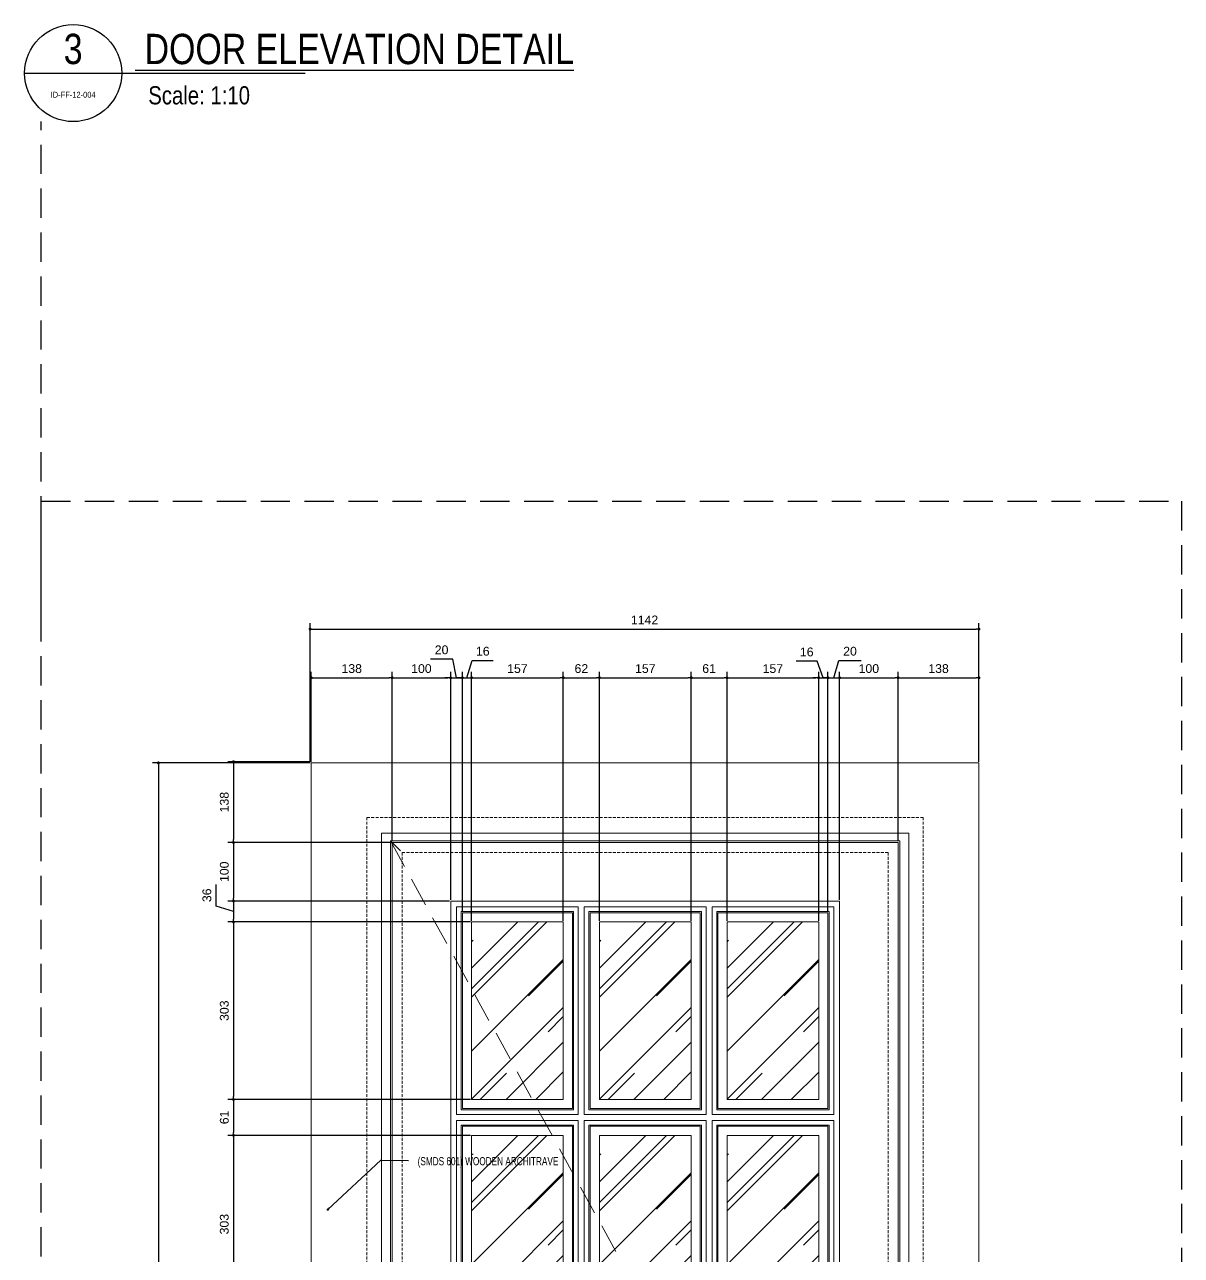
# Model space of a CAD drawing. Header units: inches. Extents: x 258415 to 640093, y 441672 to 945769.
# Drawn here: x 343271 to 345246, y 461643 to 463744 of the extents above; entities that cross this region are included whole.
import ezdxf
from ezdxf.enums import TextEntityAlignment as Align

# ---------------------------------------------------------------- set-up
doc = ezdxf.new("R2010")
doc.units = ezdxf.units.IN
doc.header["$MEASUREMENT"] = 0
doc.linetypes.add('$0$DASHED', pattern=[0.75, 0.5, -0.25])
doc.linetypes.add('HIDDEN', pattern=[0.375, 0.25, -0.125])
for name, color, linetype in [('CQ SPOT DETAIL DIMENSION', 9, 'Continuous'), ('CQ spot detail elevation', 1, 'Continuous'), ('CQ SPOT DETAILS', 40, 'Continuous'), ('CQ text label', 3, 'Continuous')]:
    doc.layers.add(name, color=color, linetype=linetype)
doc.layers.add('CQ Wood', color=30, linetype='Continuous', lineweight=0)
doc.layers.add('Glass', color=4, linetype='Continuous', lineweight=0)
doc.styles.add('ARIAL', font='arial.ttf')
doc.styles.add('DIM 50', font='romans.shx', dxfattribs={"width": 0.75, "height": 100})
doc.styles.get("Standard").update_dxf_attribs({"font": 'arial.ttf'})
doc.dimstyles.new('chester 10', dxfattribs={"dimscale": 0.1, "dimtxt": 150, "dimasz": 50, "dimexe": 100, "dimexo": 20, "dimgap": 80, "dimtad": 1, "dimdec": 0, "dimzin": 0, "dimdsep": 46, "dimtxsty": 'Standard', "dimblk": 'DOT', "dimcen": 100, "dimclrd": 1, "dimclre": 1, "dimclrt": 3, "dimadec": 0, "dimazin": 0, "dimtfac": 1, "dimtdec": 0, "dimtofl": 0, "dimtmove": 0, "dimatfit": 3, "dimfxl": 1, "dimtolj": 1, "dimtzin": 0, "dimlwd": -1, "dimarcsym": 0})
doc.dimstyles.get("Standard").update_dxf_attribs({"dimtxt": 0.18, "dimasz": 0.18, "dimexe": 0.18, "dimexo": 0.0625, "dimgap": 0.09, "dimtad": 0, "dimtih": 1, "dimtoh": 1, "dimdec": 4, "dimzin": 0, "dimdsep": 46, "dimtxsty": 'Standard', "dimcen": 0.09, "dimadec": 0, "dimazin": 0, "dimtfac": 1, "dimtdec": 4, "dimtofl": 0, "dimtmove": 0, "dimatfit": 3, "dimfxl": 1, "dimtolj": 1, "dimtzin": 0, "dimarcsym": 0})

# ---------------------------------------------------------------- blocks, each defined once
blk = doc.blocks.new('FF12 french door elev')
at = {"layer": 'Glass', "lineweight": 0}
h = blk.add_hatch(dxfattribs=at)
h.set_pattern_fill('AR-RROOF', color=256, scale=100, angle=45)
h.set_pattern_definition([(45, (-436.16, 0), (84.852814, 226.27417), [1500, -200, 500, -100]), (45, (-377.47, 129.4), (-164.75588, 23.334524), [300, -33, 600, -75]), (45, (-460.91, 95.46), (320.319372, 415.0716806), [800, -140, 400, -100])])
h.paths.add_polyline_path([(343066.6, 462197.7), (343066.6, 461894.5), (342910, 461894.5), (342910, 462197.7)])
h = blk.add_hatch(dxfattribs=at)
h.set_pattern_fill('AR-RROOF', color=256, scale=100, angle=45)
h.set_pattern_definition([(45, (-217.84, -3e-06), (84.852814, 226.27417), [1500, -200, 500, -100]), (45, (-159.15, 129.4), (-164.75588, 23.334524), [300, -33, 600, -75]), (45, (-242.59, 95.46), (320.319372, 415.0716806), [800, -140, 400, -100])])
h.paths.add_polyline_path([(343284.9, 462197.7), (343284.9, 461894.5), (343128.3, 461894.5), (343128.3, 462197.7)])
h = blk.add_hatch(dxfattribs=at)
h.set_pattern_fill('AR-RROOF', color=256, scale=100, angle=45)
h.paths.add_polyline_path([(343502.7, 462197.7), (343502.7, 461894.5), (343346.1, 461894.5), (343346.1, 462197.7)])
h = blk.add_hatch(dxfattribs=at)
h.set_pattern_fill('AR-RROOF', color=256, scale=100, angle=45)
h.set_pattern_definition([(45, (-436.16, -364.5), (84.852814, 226.27417), [1500, -200, 500, -100]), (45, (-377.47, -235.1), (-164.75588, 23.334524), [300, -33, 600, -75]), (45, (-460.91, -269.04), (320.319372, 415.0716806), [800, -140, 400, -100])])
h.paths.add_polyline_path([(343066.6, 461833.2), (343066.6, 461530), (342910, 461530), (342910, 461833.2)])
h = blk.add_hatch(dxfattribs=at)
h.set_pattern_fill('AR-RROOF', color=256, scale=100, angle=45)
h.set_pattern_definition([(45, (-217.84, -364.5), (84.852814, 226.27417), [1500, -200, 500, -100]), (45, (-159.15, -235.1), (-164.75588, 23.334524), [300, -33, 600, -75]), (45, (-242.59, -269.04), (320.319372, 415.0716806), [800, -140, 400, -100])])
h.paths.add_polyline_path([(343284.9, 461833.2), (343284.9, 461530), (343128.3, 461530), (343128.3, 461833.2)])
h = blk.add_hatch(dxfattribs=at)
h.set_pattern_fill('AR-RROOF', color=256, scale=100, angle=45)
h.set_pattern_definition([(45, (0, -364.5), (84.852814, 226.27417), [1500, -200, 500, -100]), (45, (58.69, -235.1), (-164.75588, 23.334524), [300, -33, 600, -75]), (45, (-24.75, -269.04), (320.319372, 415.0716806), [800, -140, 400, -100])])
h.paths.add_polyline_path([(343502.7, 461833.2), (343502.7, 461530), (343346.1, 461530), (343346.1, 461833.2)])
at = {"layer": 'CQ SPOT DETAIL DIMENSION'}
blk.add_line((342771.3, 462336.3, 0), (342788.6, 462319.1, 0), dxfattribs=at)
at = {"layer": 'CQ Wood', "color": 32, "elevation": 0}
for points in [[(342636.3, 459723.8), (342636.3, 462469.2), (343776.3, 462469.2), (343776.3, 459723.8)], [(342756.3, 459723.8), (342756.3, 462349.2), (343656.3, 462349.2), (343656.3, 459723.8)], [(343641.3, 459723.8), (343641.3, 462336.3), (342771.3, 462336.3), (342771.3, 459723.8)], [(343206.3, 461868.8), (343102.2, 461868.8), (343102.2, 462223.3), (343206.3, 462223.3)], [(343206.3, 461876.8), (343110.2, 461876.8), (343110.2, 462215.3), (343206.3, 462215.3)], [(343206.3, 461878.8), (343112.2, 461878.8), (343112.2, 462213.3), (343206.3, 462213.3)], [(343206.3, 461868.8), (343310.5, 461868.8), (343310.5, 462223.3), (343206.3, 462223.3)], [(343206.3, 461876.8), (343302.5, 461876.8), (343302.5, 462215.3), (343206.3, 462215.3)], [(343206.3, 461878.8), (343300.5, 461878.8), (343300.5, 462213.3), (343206.3, 462213.3)], [(343206.3, 461504.3), (343102.2, 461504.3), (343102.2, 461858.8), (343206.3, 461858.8)], [(343206.3, 461512.3), (343110.2, 461512.3), (343110.2, 461850.8), (343206.3, 461850.8)], [(343206.3, 461514.3), (343112.2, 461514.3), (343112.2, 461848.8), (343206.3, 461848.8)], [(343206.3, 461504.3), (343310.5, 461504.3), (343310.5, 461858.8), (343206.3, 461858.8)], [(343206.3, 461512.3), (343302.5, 461512.3), (343302.5, 461850.8), (343206.3, 461850.8)], [(343206.3, 461514.3), (343300.5, 461514.3), (343300.5, 461848.8), (343206.3, 461848.8)]]:
    blk.add_lwpolyline(points, dxfattribs=at)
at = {"layer": 'CQ Wood', "color": 134, "linetype": '$0$DASHED', "ltscale": 10, "elevation": 0}
for points in [[(342731.3, 459723.8), (342731.3, 462376.3), (343681.3, 462376.3), (343681.3, 459723.8)], [(342791.3, 459723.8), (342791.3, 462316.3), (343621.3, 462316.3), (343621.3, 459723.8)]]:
    blk.add_lwpolyline(points, dxfattribs=at)
at = {"layer": 'CQ Wood', "color": 134, "linetype": 'HIDDEN', "ltscale": 200, "elevation": 0}
blk.add_lwpolyline([(342771.3, 462336.3), (343641.3, 460751.1), (342771.3, 459736.3)], dxfattribs=at)
at = {"layer": 'CQ Wood', "color": 32, "elevation": 0}
for points in [[(342774.3, 459736.3), (343638.3, 459736.3), (343638.3, 462333.3), (342774.3, 462333.3)], [(342874.3, 460036.3), (343538.3, 460036.3), (343538.3, 462233.3), (342874.3, 462233.3)], [(343092.2, 462223.3), (342884.3, 462223.3), (342884.3, 461868.8), (343092.2, 461868.8)], [(343084.2, 462215.3), (342892.3, 462215.3), (342892.3, 461876.8), (343084.2, 461876.8)], [(343082.2, 462213.3), (342894.3, 462213.3), (342894.3, 461878.8), (343082.2, 461878.8)], [(343320.5, 462223.3), (343528.3, 462223.3), (343528.3, 461868.8), (343320.5, 461868.8)], [(343328.5, 462215.3), (343520.3, 462215.3), (343520.3, 461876.8), (343328.5, 461876.8)], [(343330.5, 462213.3), (343518.3, 462213.3), (343518.3, 461878.8), (343330.5, 461878.8)], [(343092.2, 461858.8), (342884.3, 461858.8), (342884.3, 461504.3), (343092.2, 461504.3)], [(343084.2, 461850.8), (342892.3, 461850.8), (342892.3, 461512.3), (343084.2, 461512.3)], [(343082.2, 461848.8), (342894.3, 461848.8), (342894.3, 461514.3), (343082.2, 461514.3)], [(343320.5, 461858.8), (343528.3, 461858.8), (343528.3, 461504.3), (343320.5, 461504.3)], [(343328.5, 461850.8), (343520.3, 461850.8), (343520.3, 461512.3), (343328.5, 461512.3)], [(343330.5, 461848.8), (343518.3, 461848.8), (343518.3, 461514.3), (343330.5, 461514.3)]]:
    blk.add_lwpolyline(points, close=True, dxfattribs=at)
at = {"layer": 'Glass', "lineweight": 0, "elevation": 0}
for points in [[(342910, 462197.7), (343066.6, 462197.7), (343066.6, 461894.5), (342910, 461894.5)], [(343128.3, 462197.7), (343284.9, 462197.7), (343284.9, 461894.5), (343128.3, 461894.5)], [(343346.1, 462197.7), (343502.7, 462197.7), (343502.7, 461894.5), (343346.1, 461894.5)], [(342910, 461833.2), (343066.6, 461833.2), (343066.6, 461530), (342910, 461530)], [(343128.3, 461833.2), (343284.9, 461833.2), (343284.9, 461530), (343128.3, 461530)], [(343346.1, 461833.2), (343502.7, 461833.2), (343502.7, 461530), (343346.1, 461530)]]:
    blk.add_lwpolyline(points, close=True, dxfattribs=at)
blk = doc.blocks.new('dwgtit')
at = {"linetype": 'Continuous', "ltscale": 2}
blk.add_line((-8, 0), (38.23, 0), dxfattribs=at)
blk.add_circle((0, 0), 8, dxfattribs=at)
at = {"linetype": 'Continuous', "ltscale": 2, "style": 'ARIAL', "width": 0.8}
for tag, height, p in [('DTN0', 5, (0, 3.99)), ('DTRFNO', 3, (0, -3.56))]:
    blk.add_attdef(tag, text='', height=height, dxfattribs=at).set_placement(p, align=Align.MIDDLE_CENTER)
for tag, p, height in [('DTNL1', (19.8, 1.48), 5), ('DTNL2', (20.36, -5.16), 3), ('DTSC', (63.36, -5.21), 3)]:
    blk.add_attdef(tag, p, '', height=height, dxfattribs=at)
blk = doc.blocks.new('_Dot')
at = {"color": 0, "linetype": 'ByBlock', "lineweight": -2}
blk.add_line((-0.5, 0), (-1, 0), dxfattribs=at)
at = {"color": 0, "linetype": 'ByBlock', "const_width": 0.5}
blk.add_lwpolyline([(-0.25, 0, 1), (0.25, 0, 1)], format="xyb", close=True, dxfattribs=at)
blk = doc.blocks.new('*D1285')
at = {"layer": 'CQ SPOT DETAILS', "color": 1, "lineweight": -2, "transparency": 16777216}
for p, q in [((343760.5, 462485.6), (343760.5, 462639)), ((343898.5, 462351.7), (343898.5, 462639))]:
    blk.add_line(p, q, dxfattribs=at)
at = {"layer": 'CQ SPOT DETAILS', "color": 1, "transparency": 16777216}
blk.add_line((343765.5, 462629), (343893.5, 462629), dxfattribs=at)
at = {"layer": 'Defpoints', "color": 0, "transparency": 16777216}
for p in [(343898.5, 462629), (343760.5, 462483.6, 0), (343898.5, 462349.7)]:
    blk.add_point(p, dxfattribs=at)
at = {"layer": 'CQ SPOT DETAILS', "color": 1, "transparency": 16777216, "xscale": 5, "yscale": 5, "zscale": 5, "rotation": 180}
blk.add_blockref('_Dot', (343760.5, 462629), dxfattribs=at)
at = {"layer": 'CQ SPOT DETAILS', "color": 1, "transparency": 16777216, "xscale": 5, "yscale": 5, "zscale": 5}
blk.add_blockref('_Dot', (343898.5, 462629), dxfattribs=at)
at = {"layer": 'CQ SPOT DETAILS', "color": 3, "transparency": 16777216, "insert": (343829.5, 462644.6), "char_height": 15, "attachment_point": 5}
blk.add_mtext('\\A1;138', dxfattribs=at)
blk = doc.blocks.new('*D1286')
at = {"layer": 'CQ SPOT DETAILS', "color": 1, "lineweight": -2, "transparency": 16777216}
for p, q in [((343898.5, 462349.7), (343898.5, 462639)), ((343998.5, 462249.7), (343998.5, 462639))]:
    blk.add_line(p, q, dxfattribs=at)
at = {"layer": 'CQ SPOT DETAILS', "color": 1, "transparency": 16777216}
blk.add_line((343903.5, 462629), (343993.5, 462629), dxfattribs=at)
at = {"layer": 'Defpoints', "color": 0, "transparency": 16777216}
for p in [(343998.5, 462629), (343898.5, 462347.7, 0), (343998.5, 462247.7, 0)]:
    blk.add_point(p, dxfattribs=at)
at = {"layer": 'CQ SPOT DETAILS', "color": 1, "transparency": 16777216, "xscale": 5, "yscale": 5, "zscale": 5, "rotation": 180}
blk.add_blockref('_Dot', (343898.5, 462629), dxfattribs=at)
at = {"layer": 'CQ SPOT DETAILS', "color": 1, "transparency": 16777216, "xscale": 5, "yscale": 5, "zscale": 5}
blk.add_blockref('_Dot', (343998.5, 462629), dxfattribs=at)
at = {"layer": 'CQ SPOT DETAILS', "color": 3, "transparency": 16777216, "insert": (343948.5, 462644.6), "char_height": 15, "attachment_point": 5}
blk.add_mtext('\\A1;100', dxfattribs=at)
blk = doc.blocks.new('*D1287')
at = {"layer": 'CQ SPOT DETAILS', "color": 1, "transparency": 16777216}
for p, q in [((344001.9, 462660.9), (343964.2, 462660.9)), ((344008.5, 462629), (344001.9, 462660.9)), ((343993.5, 462629), (343988.5, 462629)), ((343998.5, 462629), (344018.5, 462629)), ((344023.5, 462629), (344028.5, 462629))]:
    blk.add_line(p, q, dxfattribs=at)
at = {"layer": 'CQ SPOT DETAILS', "color": 1, "lineweight": -2, "transparency": 16777216}
for p, q in [((343998.5, 462249.7), (343998.5, 462639)), ((344018.5, 462229.7), (344018.5, 462639))]:
    blk.add_line(p, q, dxfattribs=at)
at = {"layer": 'Defpoints', "color": 0, "transparency": 16777216}
for p in [(344018.5, 462629), (343998.5, 462247.7, 0), (344018.5, 462227.7, 0)]:
    blk.add_point(p, dxfattribs=at)
at = {"layer": 'CQ SPOT DETAILS', "color": 1, "transparency": 16777216, "xscale": 5, "yscale": 5, "zscale": 5}
blk.add_blockref('_Dot', (343998.5, 462629), dxfattribs=at)
at = {"layer": 'CQ SPOT DETAILS', "color": 1, "transparency": 16777216, "xscale": 5, "yscale": 5, "zscale": 5, "rotation": 180}
blk.add_blockref('_Dot', (344018.5, 462629), dxfattribs=at)
at = {"layer": 'CQ SPOT DETAILS', "color": 3, "transparency": 16777216, "insert": (343983, 462676.6), "char_height": 15, "attachment_point": 5}
blk.add_mtext('\\A1;20', dxfattribs=at)
blk = doc.blocks.new('*D1288')
at = {"layer": 'CQ SPOT DETAILS', "color": 1, "transparency": 16777216}
for p, q in [((344026.3, 462629), (344035.2, 462658.6)), ((344035.2, 462658.6), (344071.3, 462658.6)), ((344013.5, 462629), (344008.5, 462629)), ((344018.5, 462629), (344034.1, 462629)), ((344039.1, 462629), (344044.1, 462629))]:
    blk.add_line(p, q, dxfattribs=at)
at = {"layer": 'CQ SPOT DETAILS', "color": 1, "lineweight": -2, "transparency": 16777216}
for p, q in [((344018.5, 462229.7), (344018.5, 462639)), ((344034.1, 462214), (344034.1, 462639))]:
    blk.add_line(p, q, dxfattribs=at)
at = {"layer": 'Defpoints', "color": 0, "transparency": 16777216}
for p in [(344034.1, 462629), (344018.5, 462227.7, 0), (344034.1, 462212, 0)]:
    blk.add_point(p, dxfattribs=at)
at = {"layer": 'CQ SPOT DETAILS', "color": 1, "transparency": 16777216, "xscale": 5, "yscale": 5, "zscale": 5}
blk.add_blockref('_Dot', (344018.5, 462629), dxfattribs=at)
at = {"layer": 'CQ SPOT DETAILS', "color": 1, "transparency": 16777216, "xscale": 5, "yscale": 5, "zscale": 5, "rotation": 180}
blk.add_blockref('_Dot', (344034.1, 462629), dxfattribs=at)
at = {"layer": 'CQ SPOT DETAILS', "color": 3, "transparency": 16777216, "insert": (344053.3, 462674.3), "char_height": 15, "attachment_point": 5}
blk.add_mtext('\\A1;16', dxfattribs=at)
blk = doc.blocks.new('*D1289')
at = {"layer": 'CQ SPOT DETAILS', "color": 1, "lineweight": -2, "transparency": 16777216}
for p, q in [((344034.1, 462214), (344034.1, 462639)), ((344190.7, 462214), (344190.7, 462639))]:
    blk.add_line(p, q, dxfattribs=at)
at = {"layer": 'CQ SPOT DETAILS', "color": 1, "transparency": 16777216}
blk.add_line((344039.1, 462629), (344185.7, 462629), dxfattribs=at)
at = {"layer": 'Defpoints', "color": 0, "transparency": 16777216}
for p in [(344190.7, 462629), (344034.1, 462212, 0), (344190.7, 462212, 0)]:
    blk.add_point(p, dxfattribs=at)
at = {"layer": 'CQ SPOT DETAILS', "color": 1, "transparency": 16777216, "xscale": 5, "yscale": 5, "zscale": 5, "rotation": 180}
blk.add_blockref('_Dot', (344034.1, 462629), dxfattribs=at)
at = {"layer": 'CQ SPOT DETAILS', "color": 1, "transparency": 16777216, "xscale": 5, "yscale": 5, "zscale": 5}
blk.add_blockref('_Dot', (344190.7, 462629), dxfattribs=at)
at = {"layer": 'CQ SPOT DETAILS', "color": 3, "transparency": 16777216, "insert": (344112.4, 462644.6), "char_height": 15, "attachment_point": 5}
blk.add_mtext('\\A1;157', dxfattribs=at)
blk = doc.blocks.new('*D1290')
at = {"layer": 'CQ SPOT DETAILS', "color": 1, "lineweight": -2, "transparency": 16777216}
for p, q in [((344190.7, 462216), (344190.7, 462639)), ((344252.5, 462214), (344252.5, 462639))]:
    blk.add_line(p, q, dxfattribs=at)
at = {"layer": 'CQ SPOT DETAILS', "color": 1, "transparency": 16777216}
blk.add_line((344195.7, 462629), (344247.5, 462629), dxfattribs=at)
at = {"layer": 'Defpoints', "color": 0, "transparency": 16777216}
for p in [(344252.5, 462629), (344190.7, 462214), (344252.5, 462212, 0)]:
    blk.add_point(p, dxfattribs=at)
at = {"layer": 'CQ SPOT DETAILS', "color": 1, "transparency": 16777216, "xscale": 5, "yscale": 5, "zscale": 5, "rotation": 180}
blk.add_blockref('_Dot', (344190.7, 462629), dxfattribs=at)
at = {"layer": 'CQ SPOT DETAILS', "color": 1, "transparency": 16777216, "xscale": 5, "yscale": 5, "zscale": 5}
blk.add_blockref('_Dot', (344252.5, 462629), dxfattribs=at)
at = {"layer": 'CQ SPOT DETAILS', "color": 3, "transparency": 16777216, "insert": (344221.6, 462644.6), "char_height": 15, "attachment_point": 5}
blk.add_mtext('\\A1;62', dxfattribs=at)
blk = doc.blocks.new('*D1291')
at = {"layer": 'CQ SPOT DETAILS', "color": 1, "lineweight": -2, "transparency": 16777216}
for p, q in [((344252.5, 462214), (344252.5, 462639)), ((344409.1, 462214), (344409.1, 462639))]:
    blk.add_line(p, q, dxfattribs=at)
at = {"layer": 'CQ SPOT DETAILS', "color": 1, "transparency": 16777216}
blk.add_line((344257.5, 462629), (344404.1, 462629), dxfattribs=at)
at = {"layer": 'Defpoints', "color": 0, "transparency": 16777216}
for p in [(344409.1, 462629), (344252.5, 462212, 0), (344409.1, 462212, 0)]:
    blk.add_point(p, dxfattribs=at)
at = {"layer": 'CQ SPOT DETAILS', "color": 1, "transparency": 16777216, "xscale": 5, "yscale": 5, "zscale": 5, "rotation": 180}
blk.add_blockref('_Dot', (344252.5, 462629), dxfattribs=at)
at = {"layer": 'CQ SPOT DETAILS', "color": 1, "transparency": 16777216, "xscale": 5, "yscale": 5, "zscale": 5}
blk.add_blockref('_Dot', (344409.1, 462629), dxfattribs=at)
at = {"layer": 'CQ SPOT DETAILS', "color": 3, "transparency": 16777216, "insert": (344330.8, 462644.6), "char_height": 15, "attachment_point": 5}
blk.add_mtext('\\A1;157', dxfattribs=at)
blk = doc.blocks.new('*D1292')
at = {"layer": 'CQ SPOT DETAILS', "color": 1, "lineweight": -2, "transparency": 16777216}
for p, q in [((344409.1, 462216), (344409.1, 462639)), ((344470.3, 462216), (344470.3, 462639))]:
    blk.add_line(p, q, dxfattribs=at)
at = {"layer": 'CQ SPOT DETAILS', "color": 1, "transparency": 16777216}
blk.add_line((344414.1, 462629), (344465.3, 462629), dxfattribs=at)
at = {"layer": 'Defpoints', "color": 0, "transparency": 16777216}
for p in [(344470.3, 462629), (344409.1, 462214), (344470.3, 462214)]:
    blk.add_point(p, dxfattribs=at)
at = {"layer": 'CQ SPOT DETAILS', "color": 1, "transparency": 16777216, "xscale": 5, "yscale": 5, "zscale": 5, "rotation": 180}
blk.add_blockref('_Dot', (344409.1, 462629), dxfattribs=at)
at = {"layer": 'CQ SPOT DETAILS', "color": 1, "transparency": 16777216, "xscale": 5, "yscale": 5, "zscale": 5}
blk.add_blockref('_Dot', (344470.3, 462629), dxfattribs=at)
at = {"layer": 'CQ SPOT DETAILS', "color": 3, "transparency": 16777216, "insert": (344439.7, 462644.6), "char_height": 15, "attachment_point": 5}
blk.add_mtext('\\A1;61', dxfattribs=at)
blk = doc.blocks.new('*D1293')
at = {"layer": 'CQ SPOT DETAILS', "color": 1, "lineweight": -2, "transparency": 16777216}
for p, q in [((344470.3, 462214), (344470.3, 462639)), ((344626.9, 462214), (344626.9, 462639))]:
    blk.add_line(p, q, dxfattribs=at)
at = {"layer": 'CQ SPOT DETAILS', "color": 1, "transparency": 16777216}
blk.add_line((344475.3, 462629), (344621.9, 462629), dxfattribs=at)
at = {"layer": 'Defpoints', "color": 0, "transparency": 16777216}
for p in [(344626.9, 462629), (344470.3, 462212, 0), (344626.9, 462212, 0)]:
    blk.add_point(p, dxfattribs=at)
at = {"layer": 'CQ SPOT DETAILS', "color": 1, "transparency": 16777216, "xscale": 5, "yscale": 5, "zscale": 5, "rotation": 180}
blk.add_blockref('_Dot', (344470.3, 462629), dxfattribs=at)
at = {"layer": 'CQ SPOT DETAILS', "color": 1, "transparency": 16777216, "xscale": 5, "yscale": 5, "zscale": 5}
blk.add_blockref('_Dot', (344626.9, 462629), dxfattribs=at)
at = {"layer": 'CQ SPOT DETAILS', "color": 3, "transparency": 16777216, "insert": (344548.6, 462644.6), "char_height": 15, "attachment_point": 5}
blk.add_mtext('\\A1;157', dxfattribs=at)
blk = doc.blocks.new('*D1294')
at = {"layer": 'CQ SPOT DETAILS', "color": 1, "transparency": 16777216}
for p, q in [((344624.4, 462657.3), (344588.4, 462657.3)), ((344634.7, 462629), (344624.4, 462657.3)), ((344621.9, 462629), (344616.9, 462629)), ((344626.9, 462629), (344642.5, 462629)), ((344647.5, 462629), (344652.5, 462629))]:
    blk.add_line(p, q, dxfattribs=at)
at = {"layer": 'CQ SPOT DETAILS', "color": 1, "lineweight": -2, "transparency": 16777216}
for p, q in [((344626.9, 462214), (344626.9, 462639)), ((344642.5, 462229.7), (344642.5, 462639))]:
    blk.add_line(p, q, dxfattribs=at)
at = {"layer": 'Defpoints', "color": 0, "transparency": 16777216}
for p in [(344642.5, 462629), (344642.5, 462227.7, 0), (344626.9, 462212, 0)]:
    blk.add_point(p, dxfattribs=at)
at = {"layer": 'CQ SPOT DETAILS', "color": 1, "transparency": 16777216, "xscale": 5, "yscale": 5, "zscale": 5}
blk.add_blockref('_Dot', (344626.9, 462629), dxfattribs=at)
at = {"layer": 'CQ SPOT DETAILS', "color": 1, "transparency": 16777216, "xscale": 5, "yscale": 5, "zscale": 5, "rotation": 180}
blk.add_blockref('_Dot', (344642.5, 462629), dxfattribs=at)
at = {"layer": 'CQ SPOT DETAILS', "color": 3, "transparency": 16777216, "insert": (344606.4, 462673), "char_height": 15, "attachment_point": 5}
blk.add_mtext('\\A1;16', dxfattribs=at)
blk = doc.blocks.new('*D1295')
at = {"layer": 'CQ SPOT DETAILS', "color": 1, "transparency": 16777216}
for p, q in [((344652.5, 462629), (344661.4, 462658.6)), ((344661.4, 462658.6), (344699.1, 462658.6)), ((344637.5, 462629), (344632.5, 462629)), ((344642.5, 462629), (344662.5, 462629)), ((344667.5, 462629), (344672.5, 462629))]:
    blk.add_line(p, q, dxfattribs=at)
at = {"layer": 'CQ SPOT DETAILS', "color": 1, "lineweight": -2, "transparency": 16777216}
for p, q in [((344642.5, 462229.7), (344642.5, 462639)), ((344662.5, 462249.7), (344662.5, 462639))]:
    blk.add_line(p, q, dxfattribs=at)
at = {"layer": 'Defpoints', "color": 0, "transparency": 16777216}
for p in [(344662.5, 462629), (344662.5, 462247.7, 0), (344642.5, 462227.7, 0)]:
    blk.add_point(p, dxfattribs=at)
at = {"layer": 'CQ SPOT DETAILS', "color": 1, "transparency": 16777216, "xscale": 5, "yscale": 5, "zscale": 5}
blk.add_blockref('_Dot', (344642.5, 462629), dxfattribs=at)
at = {"layer": 'CQ SPOT DETAILS', "color": 1, "transparency": 16777216, "xscale": 5, "yscale": 5, "zscale": 5, "rotation": 180}
blk.add_blockref('_Dot', (344662.5, 462629), dxfattribs=at)
at = {"layer": 'CQ SPOT DETAILS', "color": 3, "transparency": 16777216, "insert": (344680.3, 462674.3), "char_height": 15, "attachment_point": 5}
blk.add_mtext('\\A1;20', dxfattribs=at)
blk = doc.blocks.new('*D1296')
at = {"layer": 'CQ SPOT DETAILS', "color": 1, "lineweight": -2, "transparency": 16777216}
for p, q in [((344662.5, 462249.7), (344662.5, 462639)), ((344762.5, 462349.7), (344762.5, 462639))]:
    blk.add_line(p, q, dxfattribs=at)
at = {"layer": 'CQ SPOT DETAILS', "color": 1, "transparency": 16777216}
blk.add_line((344667.5, 462629), (344757.5, 462629), dxfattribs=at)
at = {"layer": 'Defpoints', "color": 0, "transparency": 16777216}
for p in [(344762.5, 462629), (344762.5, 462347.7, 0), (344662.5, 462247.7, 0)]:
    blk.add_point(p, dxfattribs=at)
at = {"layer": 'CQ SPOT DETAILS', "color": 1, "transparency": 16777216, "xscale": 5, "yscale": 5, "zscale": 5, "rotation": 180}
blk.add_blockref('_Dot', (344662.5, 462629), dxfattribs=at)
at = {"layer": 'CQ SPOT DETAILS', "color": 1, "transparency": 16777216, "xscale": 5, "yscale": 5, "zscale": 5}
blk.add_blockref('_Dot', (344762.5, 462629), dxfattribs=at)
at = {"layer": 'CQ SPOT DETAILS', "color": 3, "transparency": 16777216, "insert": (344712.5, 462644.6), "char_height": 15, "attachment_point": 5}
blk.add_mtext('\\A1;100', dxfattribs=at)
blk = doc.blocks.new('*D1297')
at = {"layer": 'CQ SPOT DETAILS', "color": 1, "lineweight": -2, "transparency": 16777216}
for p, q in [((344762.5, 462349.7), (344762.5, 462639)), ((344900.5, 462485.6), (344900.5, 462639))]:
    blk.add_line(p, q, dxfattribs=at)
at = {"layer": 'CQ SPOT DETAILS', "color": 1, "transparency": 16777216}
blk.add_line((344767.5, 462629), (344895.5, 462629), dxfattribs=at)
at = {"layer": 'Defpoints', "color": 0, "transparency": 16777216}
for p in [(344900.5, 462629), (344900.5, 462483.6, 0), (344762.5, 462347.7, 0)]:
    blk.add_point(p, dxfattribs=at)
at = {"layer": 'CQ SPOT DETAILS', "color": 1, "transparency": 16777216, "xscale": 5, "yscale": 5, "zscale": 5, "rotation": 180}
blk.add_blockref('_Dot', (344762.5, 462629), dxfattribs=at)
at = {"layer": 'CQ SPOT DETAILS', "color": 1, "transparency": 16777216, "xscale": 5, "yscale": 5, "zscale": 5}
blk.add_blockref('_Dot', (344900.5, 462629), dxfattribs=at)
at = {"layer": 'CQ SPOT DETAILS', "color": 3, "transparency": 16777216, "insert": (344831.5, 462644.6), "char_height": 15, "attachment_point": 5}
blk.add_mtext('\\A1;138', dxfattribs=at)
blk = doc.blocks.new('*D1298')
at = {"layer": 'CQ SPOT DETAILS', "color": 1, "lineweight": -2, "transparency": 16777216}
for p, q in [((343758.5, 462485.6), (343617.7, 462485.6)), ((343896.5, 462347.7), (343617.7, 462347.7))]:
    blk.add_line(p, q, dxfattribs=at)
at = {"layer": 'CQ SPOT DETAILS', "color": 1, "transparency": 16777216}
blk.add_line((343627.7, 462480.6), (343627.7, 462352.7), dxfattribs=at)
at = {"layer": 'Defpoints', "color": 0, "transparency": 16777216}
for p in [(343760.5, 462485.6), (343627.7, 462347.7), (343898.5, 462347.7, 0)]:
    blk.add_point(p, dxfattribs=at)
at = {"layer": 'CQ SPOT DETAILS', "color": 1, "transparency": 16777216, "xscale": 5, "yscale": 5, "zscale": 5}
for p, rotation in [((343627.7, 462485.6), 90), ((343627.7, 462347.7), 270)]:
    blk.add_blockref('_Dot', p, dxfattribs=dict(at, rotation=rotation))
at = {"layer": 'CQ SPOT DETAILS', "color": 3, "transparency": 16777216, "insert": (343612, 462416.6), "char_height": 15, "attachment_point": 5, "rotation": 90}
blk.add_mtext('\\A1;138', dxfattribs=at)
blk = doc.blocks.new('*D1299')
at = {"layer": 'CQ SPOT DETAILS', "color": 1, "lineweight": -2, "transparency": 16777216}
for p, q in [((343896.5, 462347.7), (343617.7, 462347.7)), ((343996.5, 462247.7), (343617.7, 462247.7))]:
    blk.add_line(p, q, dxfattribs=at)
at = {"layer": 'CQ SPOT DETAILS', "color": 1, "transparency": 16777216}
blk.add_line((343627.7, 462342.7), (343627.7, 462252.7), dxfattribs=at)
at = {"layer": 'Defpoints', "color": 0, "transparency": 16777216}
for p in [(343898.5, 462347.7, 0), (343627.7, 462247.7), (343998.5, 462247.7, 0)]:
    blk.add_point(p, dxfattribs=at)
at = {"layer": 'CQ SPOT DETAILS', "color": 1, "transparency": 16777216, "xscale": 5, "yscale": 5, "zscale": 5}
for p, rotation in [((343627.7, 462347.7), 90), ((343627.7, 462247.7), 270)]:
    blk.add_blockref('_Dot', p, dxfattribs=dict(at, rotation=rotation))
at = {"layer": 'CQ SPOT DETAILS', "color": 3, "transparency": 16777216, "insert": (343612, 462297.7), "char_height": 15, "attachment_point": 5, "rotation": 90}
blk.add_mtext('\\A1;100', dxfattribs=at)
blk = doc.blocks.new('*D1300')
at = {"layer": 'CQ SPOT DETAILS', "color": 1, "transparency": 16777216}
for p, q in [((343598, 462238.8), (343598, 462276.2)), ((343627.7, 462229.9), (343598, 462238.8)), ((343627.7, 462242.7), (343627.7, 462217))]:
    blk.add_line(p, q, dxfattribs=at)
at = {"layer": 'CQ SPOT DETAILS', "color": 1, "lineweight": -2, "transparency": 16777216}
for p, q in [((343996.5, 462247.7), (343617.7, 462247.7)), ((344032.1, 462212), (343617.7, 462212))]:
    blk.add_line(p, q, dxfattribs=at)
at = {"layer": 'Defpoints', "color": 0, "transparency": 16777216}
for p in [(343998.5, 462247.7, 0), (343627.7, 462212), (344034.1, 462212, 0)]:
    blk.add_point(p, dxfattribs=at)
at = {"layer": 'CQ SPOT DETAILS', "color": 1, "transparency": 16777216, "xscale": 5, "yscale": 5, "zscale": 5}
for p, rotation in [((343627.7, 462247.7), 90), ((343627.7, 462212), 270)]:
    blk.add_blockref('_Dot', p, dxfattribs=dict(at, rotation=rotation))
at = {"layer": 'CQ SPOT DETAILS', "color": 3, "transparency": 16777216, "insert": (343582.3, 462257.5), "char_height": 15, "attachment_point": 5, "rotation": 90}
blk.add_mtext('\\A1;36', dxfattribs=at)
blk = doc.blocks.new('*D1301')
at = {"layer": 'CQ SPOT DETAILS', "color": 1, "lineweight": -2, "transparency": 16777216}
for p, q in [((344032.1, 462212), (343617.7, 462212)), ((344032.1, 461908.8), (343617.7, 461908.8))]:
    blk.add_line(p, q, dxfattribs=at)
at = {"layer": 'CQ SPOT DETAILS', "color": 1, "transparency": 16777216}
blk.add_line((343627.7, 462207), (343627.7, 461913.8), dxfattribs=at)
at = {"layer": 'Defpoints', "color": 0, "transparency": 16777216}
for p in [(344034.1, 462212, 0), (343627.7, 461908.8), (344034.1, 461908.8, 0)]:
    blk.add_point(p, dxfattribs=at)
at = {"layer": 'CQ SPOT DETAILS', "color": 1, "transparency": 16777216, "xscale": 5, "yscale": 5, "zscale": 5}
for p, rotation in [((343627.7, 462212), 90), ((343627.7, 461908.8), 270)]:
    blk.add_blockref('_Dot', p, dxfattribs=dict(at, rotation=rotation))
at = {"layer": 'CQ SPOT DETAILS', "color": 3, "transparency": 16777216, "insert": (343612, 462060.4), "char_height": 15, "attachment_point": 5, "rotation": 90}
blk.add_mtext('\\A1;303', dxfattribs=at)
blk = doc.blocks.new('*D1302')
at = {"layer": 'CQ SPOT DETAILS', "color": 1, "lineweight": -2, "transparency": 16777216}
for p, q in [((344032.1, 461908.8), (343617.7, 461908.8)), ((344032.1, 461847.5), (343617.7, 461847.5))]:
    blk.add_line(p, q, dxfattribs=at)
at = {"layer": 'CQ SPOT DETAILS', "color": 1, "transparency": 16777216}
blk.add_line((343627.7, 461903.8), (343627.7, 461852.5), dxfattribs=at)
at = {"layer": 'Defpoints', "color": 0, "transparency": 16777216}
for p in [(344034.1, 461908.8, 0), (343627.7, 461847.5), (344034.1, 461847.5, 0)]:
    blk.add_point(p, dxfattribs=at)
at = {"layer": 'CQ SPOT DETAILS', "color": 1, "transparency": 16777216, "xscale": 5, "yscale": 5, "zscale": 5}
for p, rotation in [((343627.7, 461908.8), 90), ((343627.7, 461847.5), 270)]:
    blk.add_blockref('_Dot', p, dxfattribs=dict(at, rotation=rotation))
at = {"layer": 'CQ SPOT DETAILS', "color": 3, "transparency": 16777216, "insert": (343612, 461878.2), "char_height": 15, "attachment_point": 5, "rotation": 90}
blk.add_mtext('\\A1;61', dxfattribs=at)
blk = doc.blocks.new('*D1303')
at = {"layer": 'CQ SPOT DETAILS', "color": 1, "lineweight": -2, "transparency": 16777216}
for p, q in [((344032.1, 461847.5), (343617.7, 461847.5)), ((344032.1, 461544.3), (343617.7, 461544.3))]:
    blk.add_line(p, q, dxfattribs=at)
at = {"layer": 'CQ SPOT DETAILS', "color": 1, "transparency": 16777216}
blk.add_line((343627.7, 461842.5), (343627.7, 461549.3), dxfattribs=at)
at = {"layer": 'Defpoints', "color": 0, "transparency": 16777216}
for p in [(344034.1, 461847.5, 0), (343627.7, 461544.3), (344034.1, 461544.3, 0)]:
    blk.add_point(p, dxfattribs=at)
at = {"layer": 'CQ SPOT DETAILS', "color": 1, "transparency": 16777216, "xscale": 5, "yscale": 5, "zscale": 5}
for p, rotation in [((343627.7, 461847.5), 90), ((343627.7, 461544.3), 270)]:
    blk.add_blockref('_Dot', p, dxfattribs=dict(at, rotation=rotation))
at = {"layer": 'CQ SPOT DETAILS', "color": 3, "transparency": 16777216, "insert": (343612, 461695.9), "char_height": 15, "attachment_point": 5, "rotation": 90}
blk.add_mtext('\\A1;303', dxfattribs=at)
blk = doc.blocks.new('*D1317')
at = {"layer": 'CQ SPOT DETAILS', "color": 1, "lineweight": -2, "transparency": 16777216}
for p, q in [((343758.5, 462483.6), (343489.5, 462483.6)), ((343758.5, 459738.2), (343489.5, 459738.2))]:
    blk.add_line(p, q, dxfattribs=at)
at = {"layer": 'CQ SPOT DETAILS', "color": 1, "transparency": 16777216}
blk.add_line((343499.5, 462478.6), (343499.5, 459743.2), dxfattribs=at)
at = {"layer": 'Defpoints', "color": 0, "transparency": 16777216}
for p in [(343760.5, 462483.6, 0), (343499.5, 459738.2), (343760.5, 459738.2, 0)]:
    blk.add_point(p, dxfattribs=at)
at = {"layer": 'CQ SPOT DETAILS', "color": 1, "transparency": 16777216, "xscale": 5, "yscale": 5, "zscale": 5}
for p, rotation in [((343499.5, 462483.6), 90), ((343499.5, 459738.2), 270)]:
    blk.add_blockref('_Dot', p, dxfattribs=dict(at, rotation=rotation))
at = {"layer": 'CQ SPOT DETAILS', "color": 3, "transparency": 16777216, "insert": (343483.9, 461110.9), "char_height": 15, "attachment_point": 5, "rotation": 90}
blk.add_mtext('\\A1;2745', dxfattribs=at)
blk = doc.blocks.new('*D1318')
at = {"layer": 'CQ SPOT DETAILS', "color": 1, "lineweight": -2, "transparency": 16777216}
for p, q in [((343758.5, 462485.6), (343758.5, 462722.1)), ((344900.5, 462485.6), (344900.5, 462722.1))]:
    blk.add_line(p, q, dxfattribs=at)
at = {"layer": 'CQ SPOT DETAILS', "color": 1, "transparency": 16777216}
blk.add_line((343763.5, 462712.1), (344895.5, 462712.1), dxfattribs=at)
at = {"layer": 'Defpoints', "color": 0, "transparency": 16777216}
for p in [(344900.5, 462712.1), (343758.5, 462483.6), (344900.5, 462483.6, 0)]:
    blk.add_point(p, dxfattribs=at)
at = {"layer": 'CQ SPOT DETAILS', "color": 1, "transparency": 16777216, "xscale": 5, "yscale": 5, "zscale": 5, "rotation": 180}
blk.add_blockref('_Dot', (343758.5, 462712.1), dxfattribs=at)
at = {"layer": 'CQ SPOT DETAILS', "color": 1, "transparency": 16777216, "xscale": 5, "yscale": 5, "zscale": 5}
blk.add_blockref('_Dot', (344900.5, 462712.1), dxfattribs=at)
at = {"layer": 'CQ SPOT DETAILS', "color": 3, "transparency": 16777216, "insert": (344329.5, 462727.7), "char_height": 15, "attachment_point": 5}
blk.add_mtext('\\A1;1142', dxfattribs=at)

msp = doc.modelspace()

# ---------------------------------------------------------------- linework, layer by layer
at = {"layer": 'CQ spot detail elevation', "color": 3, "linetype": 'HIDDEN', "ltscale": 200}
msp.add_lwpolyline([(343299.081, 462739.323), (343299.081, 463578.728)], dxfattribs=at)
msp.add_lwpolyline([(343299.081, 462930.336), (345246.103, 462930.336), (345246.103, 459540.679), (343299.081, 459540.679)], close=True, dxfattribs=at)

# ---------------------------------------------------------------- block references
at = {"layer": 'CQ SPOT DETAIL DIMENSION'}
msp.add_blockref('FF12 french door elev', (1124.181, 14.33, 0), dxfattribs=at)
at = {"layer": 'CQ SPOT DETAILS'}
ref = msp.add_blockref('dwgtit', (343353.861, 463661.581), dxfattribs=dict(at, xscale=10.3566124243798, yscale=10.3566124243798, zscale=10.3566124243798))
ref.add_attrib('DTN0', '3', dxfattribs={"layer": '0', "linetype": 'Continuous', "ltscale": 2, "height": 51.783, "rotation": 0, "style": 'ARIAL', "width": 0.8}).set_placement((343353.861, 463702.896), align=Align.MIDDLE_CENTER)
ref.add_attrib('DTRFNO', 'ID-FF-12-004', dxfattribs={"layer": '0', "linetype": 'Continuous', "ltscale": 2, "height": 10, "rotation": 0, "style": 'ARIAL', "width": 0.8}).set_placement((343353.861, 463624.7), align=Align.MIDDLE_CENTER)
ref.add_attrib('DTNL1', '%%u DOOR ELEVATION DETAIL', (343459.78, 463676.911), dxfattribs={"layer": '0', "linetype": 'Continuous', "ltscale": 2, "height": 51.78306, "rotation": 0, "style": 'ARIAL', "width": 0.8})
ref.add_attrib('DTSC', 'Scale: 1:10', (343482.107, 463608.192), dxfattribs={"layer": '0', "linetype": 'Continuous', "ltscale": 2, "height": 31.06984, "rotation": 0, "style": 'ARIAL', "width": 0.8})

# ---------------------------------------------------------------- texts
at = {"layer": 'CQ text label', "ltscale": 500, "insert": (343942.064, 461810.417), "char_height": 14, "width": 2801.08838, "attachment_point": 1, "style": 'DIM 50'}
msp.add_mtext('{\\fCityBlueprint|b0|i0|c2|p2;\\C3;(SMDS 601) WOODEN ARCHITRAVE}', dxfattribs=at)

# ---------------------------------------------------------------- dimensions: what is measured, and where the dimension line sits
at = {"layer": 'CQ SPOT DETAILS', "color": 8}
for base, p1, p2, picture, middle in [((344900.515, 462712.123), (343758.515, 462483.553), (344900.515, 462483.553, 0), '*D1318', (344329.515, 462727.654)), ((343898.515, 462628.956), (343760.515, 462483.553, 0), (343898.515, 462349.663), '*D1285', (343829.515, 462644.62))]:
    dim = msp.add_linear_dim(base=base, p1=p1, p2=p2, dimstyle='chester 10', dxfattribs=at)
    dim.commit()
    dim.dimension.update_dxf_attribs({"geometry": picture, "text_midpoint": middle})
for base, p1, p2, picture, middle in [((344018.515, 462628.956), (343998.515, 462247.663, 0), (344018.515, 462227.663, 0), '*D1287', (343993.878, 462660.933)), ((344642.515, 462628.956), (344626.894, 462212.042, 0), (344642.515, 462227.663, 0), '*D1294', (344616.435, 462657.296))]:
    dim = msp.add_linear_dim(base=base, p1=p1, p2=p2, dimstyle='chester 10', override={"dimtmove": 1}, dxfattribs=at)
    dim.commit()
    dim.dimension.update_dxf_attribs({"geometry": picture, "text_midpoint": middle, "dimtype": 160})
for base, p1, p2, picture, middle in [((344034.135, 462628.956), (344018.515, 462227.663, 0), (344034.135, 462212.042, 0), '*D1288', (344043.223, 462674.273)), ((344662.515, 462628.956), (344642.515, 462227.663, 0), (344662.515, 462247.663, 0), '*D1295', (344669.412, 462674.273)), ((343998.515, 462628.956), (343898.515, 462347.663, 0), (343998.515, 462247.663, 0), '*D1286', (343948.515, 462644.615)), ((344190.733, 462628.956), (344034.135, 462212.042, 0), (344190.733, 462212.042, 0), '*D1289', (344112.434, 462644.615)), ((344252.458, 462628.956), (344190.733, 462214.042), (344252.458, 462212.042, 0), '*D1290', (344221.595, 462644.615)), ((344409.055, 462628.956), (344252.458, 462212.042, 0), (344409.055, 462212.042, 0), '*D1291', (344330.757, 462644.615)), ((344470.297, 462628.956), (344409.055, 462214.042), (344470.297, 462214.042), '*D1292', (344439.676, 462644.615)), ((344626.894, 462628.956), (344470.297, 462212.042, 0), (344626.894, 462212.042, 0), '*D1293', (344548.595, 462644.615)), ((344762.515, 462628.956), (344662.515, 462247.663, 0), (344762.515, 462347.663, 0), '*D1296', (344712.515, 462644.615)), ((344900.515, 462628.956), (344762.515, 462347.663, 0), (344900.515, 462483.553, 0), '*D1297', (344831.515, 462644.62))]:
    dim = msp.add_linear_dim(base=base, p1=p1, p2=p2, dimstyle='chester 10', override={"dimtmove": 1}, dxfattribs=at)
    dim.commit()
    dim.dimension.update_dxf_attribs({"geometry": picture, "text_midpoint": middle})
for base, p1, p2, picture, middle in [((343499.527, 459738.163), (343760.515, 462483.553, 0), (343760.515, 459738.163, 0), '*D1317', (343483.869, 461110.858)), ((343627.676, 462347.663), (343760.515, 462485.553), (343898.515, 462347.663, 0), '*D1298', (343612.013, 462416.608))]:
    dim = msp.add_linear_dim(base=base, p1=p1, p2=p2, angle=90, dimstyle='chester 10', dxfattribs=at)
    dim.commit()
    dim.dimension.update_dxf_attribs({"geometry": picture, "text_midpoint": middle})
for base, p1, p2, picture, middle in [((343627.676, 462247.663), (343898.515, 462347.663, 0), (343998.515, 462247.663, 0), '*D1299', (343612.018, 462297.663)), ((343627.676, 462212.042), (343998.515, 462247.663, 0), (344034.135, 462212.042, 0), '*D1300', (343582.349, 462246.752)), ((343627.676, 461908.784), (344034.135, 462212.042, 0), (344034.135, 461908.784, 0), '*D1301', (343612.013, 462060.413)), ((343627.676, 461847.542), (344034.135, 461908.784, 0), (344034.135, 461847.542, 0), '*D1302', (343612.018, 461878.163)), ((343627.676, 461544.284), (344034.135, 461847.542, 0), (344034.135, 461544.284, 0), '*D1303', (343612.013, 461695.913))]:
    dim = msp.add_linear_dim(base=base, p1=p1, p2=p2, angle=90, dimstyle='chester 10', override={"dimtmove": 1}, dxfattribs=at)
    dim.commit()
    dim.dimension.update_dxf_attribs({"geometry": picture, "text_midpoint": middle})

# ---------------------------------------------------------------- leaders
at = {"layer": 'CQ SPOT DETAILS', "color": 1}
msp.add_leader([(343788.69, 461720.826), (343879.18, 461805.324), (343926.695, 461804.724)], dimstyle='Standard', override={"dimasz": 4, "dimldrblk": 'Dot', "dimfxl": 0.1, "dimarcsym": 2}, dxfattribs=at)

doc.saveas('drawing.dxf')
